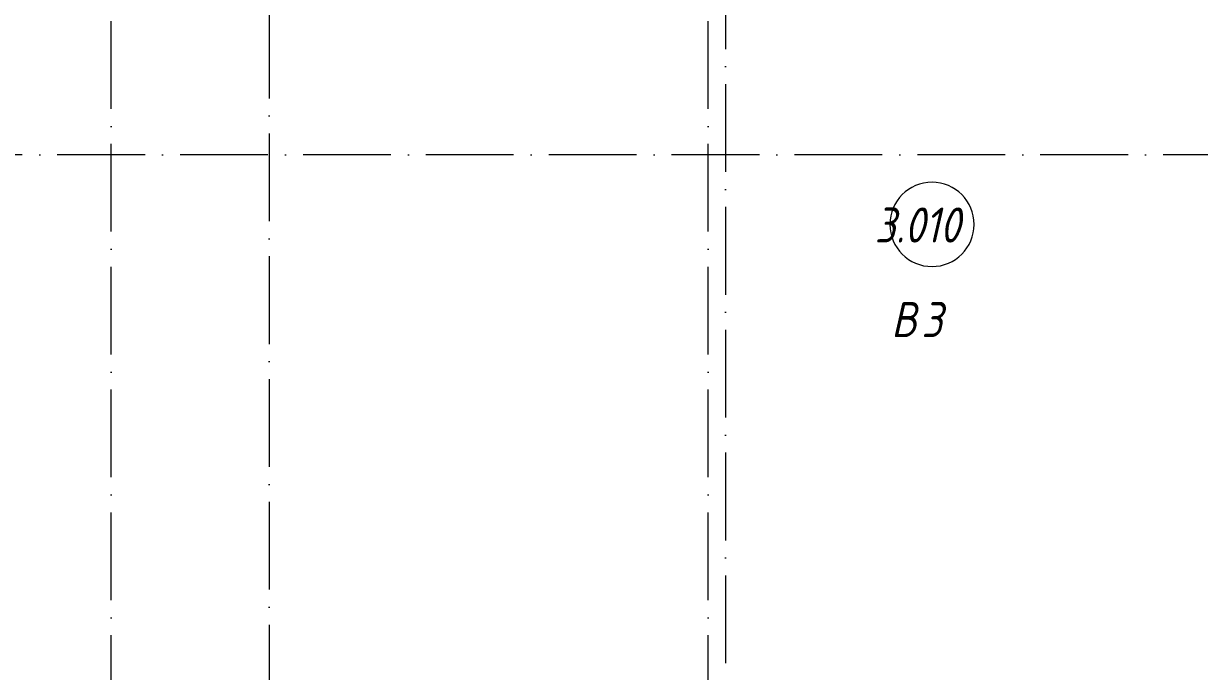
# Model space of a CAD drawing. Header units: millimetres. Extents: x -213536 to 1564669, y 70501 to 942238.
# Drawn here: x 451066 to 457766, y 502707 to 506400 of the extents above; entities that cross this region are included whole.
import ezdxf

# ---------------------------------------------------------------- set-up
doc = ezdxf.new("R2010")
doc.units = ezdxf.units.MM
doc.linetypes.add('50_200_ШТРИХ_1Т_ш5_п1_п1_', pattern=[700, 500, -100, 0, -100])
for name, color, linetype, lineweight in [('3) ЖБ 4м', 3, 'Continuous', 30), ('Марки помещений', 7, 'Continuous', 9), ('Оси-2', 7, '50_200_ШТРИХ_1Т_ш5_п1_п1_', 9)]:
    doc.layers.add(name, color=color, linetype=linetype, lineweight=lineweight)
doc.styles.add('ISOCPEUR_I_6', font='isocpeui.ttf', dxfattribs={"width": 0.85, "height": 3.5})

# ---------------------------------------------------------------- blocks, each defined once
blk = doc.blocks.new('Ос 3 эт верх часть')
at = {"layer": 'Оси-2'}
for p, q in [((451566, 499613), (451566, 535177.6)), ((452466, 535177.6), (452466, 499613)), ((454966, 499613), (454966, 535177.6)), ((455066, 534758.6), (455066, 500883)), ((506366, 505652.4), (426847.2, 505652.4))]:
    blk.add_line(p, q, dxfattribs=at)
blk = doc.blocks.new('AI_Марка_Помещение_х1__Общий_E___ISO-2_1K_ - Номер-16210215-АИ2_03_План отделки стен 3-го этажа _Часть 1_')
at = {"layer": 'Марки помещений'}
for start, end in [(360, 180), (180, 360)]:
    blk.add_arc((0.039, 0.312), 2.4, start, end, dxfattribs=at)
blk = doc.blocks.new('3этВверх')
at = {"layer": 'Марки помещений', "xscale": 99.99999999999993, "yscale": 99.99999999999993, "zscale": 99.99999999999993}
blk.add_blockref('AI_Марка_Помещение_х1__Общий_E___ISO-2_1K_ - Номер-16210215-АИ2_03_План отделки стен 3-го этажа _Часть 1_', (456238.2, 505223.7), dxfattribs=at)
at = {"layer": 'Марки помещений', "char_height": 200, "attachment_point": 1, "style": 'ISOCPEUR_I_6'}
for s, insert, width in [('3.010', (455915.5, 505351.6), 737.552), ('\\fISOCPEUR|b0|i1|c204|p34|;В', (456009.9, 504812.6), 208.439), ('\\fISOCPEUR|b0|i1|c204|p34|;3', (456181.9, 504812.6), 176.371)]:
    blk.add_mtext(s, dxfattribs=dict(at, insert=insert, width=width))

msp = doc.modelspace()

# ---------------------------------------------------------------- block references
at = {"color": 5, "lineweight": 30}
msp.add_blockref('Ос 3 эт верх часть', (0, 0), dxfattribs=at)
at = {"layer": '3) ЖБ 4м'}
msp.add_blockref('3этВверх', (0, 0), dxfattribs=at)

doc.saveas('drawing.dxf')
